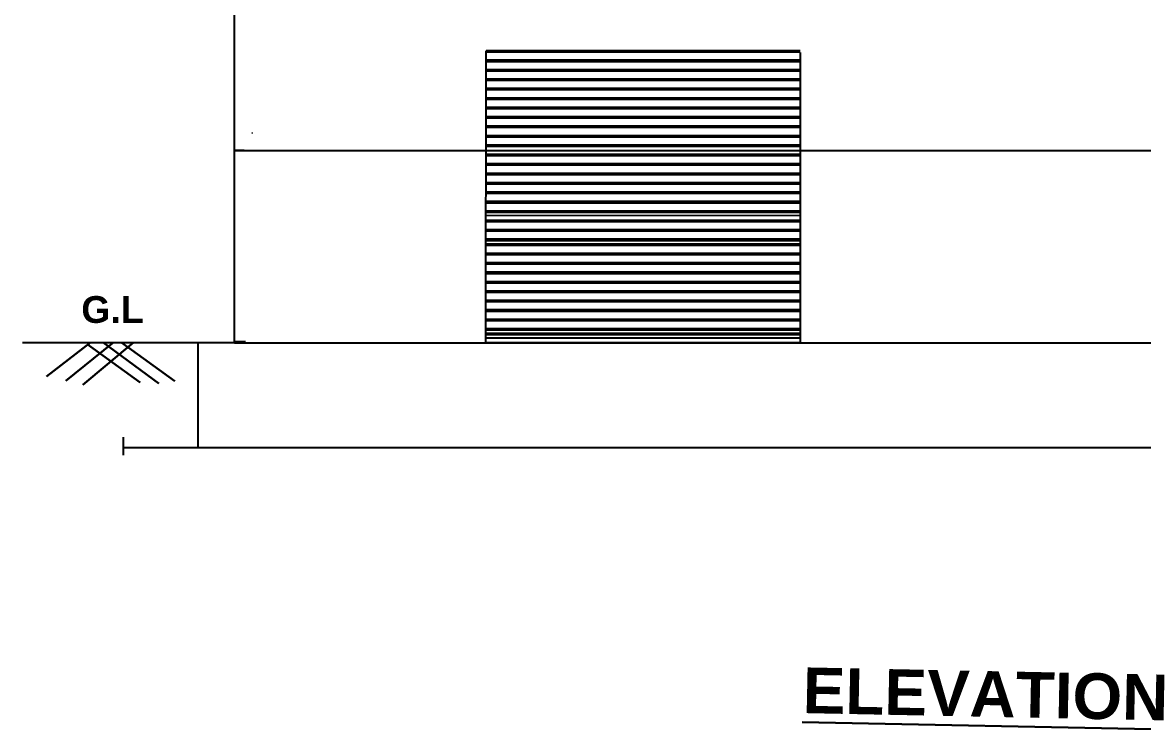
# Model space of a CAD drawing. Header units: metres. Extents: x 2267060 to 2267206, y 3909 to 3962.
# Drawn here: x 2267125.5 to 2267133.16, y 3943.53 to 3948.36 of the extents above; entities that cross this region are included whole.
import ezdxf

# ---------------------------------------------------------------- set-up
doc = ezdxf.new("R2010")
doc.units = ezdxf.units.M
doc.header["$LTSCALE"] = 3.5
doc.header["$MEASUREMENT"] = 0
doc.layers.get('0').update_dxf_attribs({"linetype": 'CONTINUOUS'})
doc.styles.add('RomanS', font='arialbd.ttf', dxfattribs={"height": 0.4})

msp = doc.modelspace()

# ---------------------------------------------------------------- linework, layer by layer
at = {"color": 0}
for p, q in [((2267126.95324, 3946.17125), (2267126.95324, 3952.47427)), ((2267128.66751, 3946.17125), (2267128.66882, 3948.16522)), ((2267128.66882, 3948.16522), (2267130.81287, 3948.16382)), ((2267130.81286, 3948.1531), (2267130.81157, 3946.16984)), ((2267127.01089, 3947.48329), (2267126.95324, 3947.48329)), ((2267126.95324, 3947.48329), (2267139.16915, 3947.48329)), ((2267126.95324, 3946.17125), (2267125.50485, 3946.17125)), ((2267126.70194, 3946.17125), (2267126.70194, 3945.45559)), ((2267126.95324, 3946.17125), (2267139.15324, 3946.17125)), ((2267127.0268, 3946.17125), (2267139.15324, 3946.17125)), ((2267127.0268, 3946.17125), (2267139.15324, 3946.17125)), ((2267130.81157, 3946.16984), (2267128.66751, 3946.17125)), ((2267126.19242, 3945.45559), (2267139.98762, 3945.45559))]:
    msp.add_line(p, q, dxfattribs=at)
for p, q in [((2267130.81286, 3948.1531), (2267128.66881, 3948.1545)), ((2267130.81286, 3948.1531), (2267128.66881, 3948.1545)), ((2267130.81287, 3948.16382), (2267128.66882, 3948.16522)), ((2267130.81287, 3948.16382), (2267128.66882, 3948.16522)), ((2267130.81279, 3948.03517), (2267128.66873, 3948.03657)), ((2267130.81279, 3948.03517), (2267128.66873, 3948.03657)), ((2267130.81283, 3948.09949), (2267128.66877, 3948.1009)), ((2267130.81283, 3948.09949), (2267128.66877, 3948.1009)), ((2267130.81282, 3948.08877), (2267128.66877, 3948.09018)), ((2267130.81282, 3948.08877), (2267128.66877, 3948.09018)), ((2267130.81274, 3947.96013), (2267128.66868, 3947.96153)), ((2267130.81274, 3947.96013), (2267128.66868, 3947.96153)), ((2267130.81274, 3947.97085), (2267128.66869, 3947.97225)), ((2267130.81274, 3947.97085), (2267128.66869, 3947.97225)), ((2267130.81278, 3948.02445), (2267128.66872, 3948.02585)), ((2267130.81278, 3948.02445), (2267128.66872, 3948.02585)), ((2267130.8127, 3947.89581), (2267128.66864, 3947.89721)), ((2267130.8127, 3947.89581), (2267128.66864, 3947.89721)), ((2267130.8127, 3947.90653), (2267128.66865, 3947.90793)), ((2267130.8127, 3947.90653), (2267128.66865, 3947.90793)), ((2267130.81265, 3947.83149), (2267128.6686, 3947.83289)), ((2267130.81265, 3947.83149), (2267128.6686, 3947.83289)), ((2267130.81266, 3947.84221), (2267128.66861, 3947.84361)), ((2267130.81266, 3947.84221), (2267128.66861, 3947.84361)), ((2267130.81262, 3947.77789), (2267128.66856, 3947.77929)), ((2267130.81262, 3947.77789), (2267128.66856, 3947.77929)), ((2267130.81261, 3947.76717), (2267128.66856, 3947.76857)), ((2267130.81261, 3947.76717), (2267128.66856, 3947.76857)), ((2267130.81257, 3947.70284), (2267128.66851, 3947.70425)), ((2267130.81257, 3947.70284), (2267128.66851, 3947.70425)), ((2267130.81258, 3947.71356), (2267128.66852, 3947.71497)), ((2267130.81258, 3947.71356), (2267128.66852, 3947.71497)), ((2267127.07078, 3947.60456), (2267127.07475, 3947.60456)), ((2267127.07078, 3947.60456), (2267127.07475, 3947.60456)), ((2267130.81248, 3947.5742), (2267128.66843, 3947.5756)), ((2267130.81248, 3947.5742), (2267128.66843, 3947.5756)), ((2267130.81249, 3947.58492), (2267128.66844, 3947.58632)), ((2267130.81249, 3947.58492), (2267128.66844, 3947.58632)), ((2267130.81253, 3947.63852), (2267128.66847, 3947.63992)), ((2267130.81253, 3947.63852), (2267128.66847, 3947.63992)), ((2267130.81253, 3947.64924), (2267128.66848, 3947.65064)), ((2267130.81253, 3947.64924), (2267128.66848, 3947.65064)), ((2267130.81245, 3947.5206), (2267128.66839, 3947.522)), ((2267130.81245, 3947.5206), (2267128.66839, 3947.522)), ((2267130.81244, 3947.50988), (2267128.66839, 3947.51128)), ((2267130.81244, 3947.50988), (2267128.66839, 3947.51128)), ((2267127.01884, 3947.48329), (2267127.01089, 3947.48329)), ((2267127.01089, 3947.48329), (2267128.07245, 3947.48329)), ((2267127.01884, 3947.48329), (2267127.01089, 3947.48329)), ((2267127.01089, 3947.48329), (2267128.07245, 3947.48329)), ((2267128.07245, 3947.48329), (2267128.61715, 3947.48329)), ((2267130.81241, 3947.45628), (2267128.66835, 3947.45768)), ((2267130.81241, 3947.45628), (2267128.66835, 3947.45768)), ((2267130.8124, 3947.44556), (2267128.66835, 3947.44696)), ((2267130.8124, 3947.44556), (2267128.66835, 3947.44696)), ((2267130.81236, 3947.38124), (2267128.6683, 3947.38264)), ((2267130.81236, 3947.38124), (2267128.6683, 3947.38264)), ((2267130.81237, 3947.39196), (2267128.66831, 3947.39336)), ((2267130.81237, 3947.39196), (2267128.66831, 3947.39336)), ((2267130.81232, 3947.31691), (2267128.66826, 3947.31832)), ((2267130.81232, 3947.31691), (2267128.66826, 3947.31832)), ((2267130.81232, 3947.32763), (2267128.66827, 3947.32904)), ((2267130.81232, 3947.32763), (2267128.66827, 3947.32904)), ((2267130.81224, 3947.19899), (2267128.66818, 3947.20039)), ((2267130.81224, 3947.19899), (2267128.66818, 3947.20039)), ((2267130.81227, 3947.25259), (2267128.66822, 3947.25399)), ((2267130.81227, 3947.25259), (2267128.66822, 3947.25399)), ((2267130.81228, 3947.26331), (2267128.66823, 3947.26471)), ((2267130.81228, 3947.26331), (2267128.66823, 3947.26471)), ((2267130.8122, 3947.13467), (2267128.66814, 3947.13607)), ((2267130.8122, 3947.13467), (2267128.66814, 3947.13607)), ((2267130.81219, 3947.12395), (2267128.66814, 3947.12535)), ((2267130.81219, 3947.12395), (2267128.66814, 3947.12535)), ((2267130.81223, 3947.18827), (2267128.66818, 3947.18967)), ((2267130.81223, 3947.18827), (2267128.66818, 3947.18967)), ((2267130.81213, 3947.03819), (2267128.66808, 3947.03959)), ((2267130.81215, 3947.05963), (2267128.66809, 3947.06103)), ((2267130.81215, 3947.05963), (2267128.66809, 3947.06103)), ((2267130.81216, 3947.07035), (2267128.6681, 3947.07175)), ((2267130.81216, 3947.07035), (2267128.6681, 3947.07175)), ((2267130.81211, 3946.99531), (2267128.66805, 3946.99671)), ((2267130.81211, 3946.99531), (2267128.66805, 3946.99671)), ((2267130.81211, 3947.00603), (2267128.66806, 3947.00743)), ((2267130.81211, 3947.00603), (2267128.66806, 3947.00743)), ((2267130.81206, 3946.93098), (2267128.66801, 3946.93239)), ((2267130.81206, 3946.93098), (2267128.66801, 3946.93239)), ((2267130.81207, 3946.9417), (2267128.66802, 3946.94311)), ((2267130.81207, 3946.9417), (2267128.66802, 3946.94311)), ((2267130.81201, 3946.84522), (2267128.66795, 3946.84662)), ((2267130.81201, 3946.84522), (2267128.66795, 3946.84662)), ((2267130.812, 3946.8345), (2267128.66795, 3946.8359)), ((2267130.812, 3946.8345), (2267128.66795, 3946.8359)), ((2267130.812, 3946.8345), (2267128.66795, 3946.8359)), ((2267130.812, 3946.8345), (2267128.66795, 3946.8359)), ((2267130.81203, 3946.87738), (2267128.66797, 3946.87878)), ((2267130.81203, 3946.87738), (2267128.66797, 3946.87878)), ((2267130.81202, 3946.86666), (2267128.66797, 3946.86806)), ((2267130.81202, 3946.86666), (2267128.66797, 3946.86806)), ((2267130.81196, 3946.77018), (2267128.6679, 3946.77158)), ((2267130.81196, 3946.77018), (2267128.6679, 3946.77158)), ((2267130.81197, 3946.7809), (2267128.66791, 3946.7823)), ((2267130.81197, 3946.7809), (2267128.66791, 3946.7823)), ((2267130.81192, 3946.70586), (2267128.66786, 3946.70726)), ((2267130.81192, 3946.70586), (2267128.66786, 3946.70726)), ((2267130.81192, 3946.71658), (2267128.66787, 3946.71798)), ((2267130.81192, 3946.71658), (2267128.66787, 3946.71798)), ((2267130.81184, 3946.58794), (2267128.66779, 3946.58934)), ((2267130.81184, 3946.58794), (2267128.66779, 3946.58934)), ((2267130.81188, 3946.64154), (2267128.66782, 3946.64294)), ((2267130.81188, 3946.64154), (2267128.66782, 3946.64294)), ((2267130.81188, 3946.65226), (2267128.66783, 3946.65366)), ((2267130.81188, 3946.65226), (2267128.66783, 3946.65366)), ((2267130.8118, 3946.52361), (2267128.66774, 3946.52502)), ((2267130.8118, 3946.52361), (2267128.66774, 3946.52502)), ((2267130.81179, 3946.51289), (2267128.66774, 3946.5143)), ((2267130.81179, 3946.51289), (2267128.66774, 3946.5143)), ((2267130.81183, 3946.57722), (2267128.66778, 3946.57862)), ((2267130.81183, 3946.57722), (2267128.66778, 3946.57862)), ((2267130.81175, 3946.44857), (2267128.66769, 3946.44997)), ((2267130.81175, 3946.44857), (2267128.66769, 3946.44997)), ((2267130.81176, 3946.45929), (2267128.6677, 3946.46069)), ((2267130.81176, 3946.45929), (2267128.6677, 3946.46069)), ((2267130.81171, 3946.38425), (2267128.66765, 3946.38565)), ((2267130.81171, 3946.38425), (2267128.66765, 3946.38565)), ((2267130.81171, 3946.39497), (2267128.66766, 3946.39637)), ((2267130.81171, 3946.39497), (2267128.66766, 3946.39637)), ((2267130.81166, 3946.31993), (2267128.66761, 3946.32133)), ((2267130.81166, 3946.31993), (2267128.66761, 3946.32133)), ((2267130.81167, 3946.33065), (2267128.66762, 3946.33205)), ((2267130.81167, 3946.33065), (2267128.66762, 3946.33205)), ((2267130.81159, 3946.20201), (2267128.66753, 3946.20341)), ((2267130.81159, 3946.20201), (2267128.66753, 3946.20341)), ((2267130.81161, 3946.23417), (2267128.66755, 3946.23557)), ((2267130.8116, 3946.22345), (2267128.66755, 3946.22485)), ((2267130.81163, 3946.26633), (2267128.66757, 3946.26773)), ((2267130.81163, 3946.26633), (2267128.66757, 3946.26773)), ((2267130.81162, 3946.25561), (2267128.66757, 3946.25701)), ((2267130.81162, 3946.25561), (2267128.66757, 3946.25701)), ((2267130.81157, 3946.16984), (2267128.66751, 3946.17125)), ((2267130.81157, 3946.16984), (2267128.66751, 3946.17125)), ((2267126.19242, 3945.52774), (2267126.19242, 3945.4033)), ((2267126.19242, 3945.52774), (2267126.19242, 3945.4033))]:
    msp.add_line(p, q)
at = {"color": 7, "linetype": 'Continuous', "lineweight": 30}
for p, q in [((2267125.9696, 3946.17218), (2267125.6698, 3945.9402)), ((2267126.11857, 3946.16803), (2267125.80011, 3945.91248)), ((2267126.26181, 3946.17218), (2267125.9177, 3945.8842)), ((2267125.94672, 3946.16136), (2267126.30922, 3945.90007)), ((2267126.05637, 3946.17218), (2267126.43594, 3945.89342)), ((2267126.18307, 3946.17125), (2267126.54557, 3945.90995))]:
    msp.add_line(p, q, dxfattribs=at)
at = {"color": 150}
for p, q in [((2267126.95324, 3946.1792), (2267127.0268, 3946.1792)), ((2267126.95324, 3946.17125), (2267126.95324, 3946.1792)), ((2267126.95324, 3946.1792), (2267127.0268, 3946.1792)), ((2267126.95324, 3946.17125), (2267126.95324, 3946.1792)), ((2267126.95324, 3946.17125), (2267127.0268, 3946.17125)), ((2267126.95324, 3946.17125), (2267127.0268, 3946.17125))]:
    msp.add_line(p, q, dxfattribs=at)

# ---------------------------------------------------------------- texts
at = {"color": 7, "linetype": 'Continuous', "lineweight": 30, "insert": (2267125.90659, 3946.48975), "char_height": 0.183, "width": 0.6605888, "attachment_point": 1, "style": 'RomanS'}
msp.add_mtext('{\\fArial|b1|i0|c0|p34;G.L}', dxfattribs=at)
at = {"color": 7, "linetype": 'Continuous', "lineweight": 30, "insert": (2267130.83407, 3943.95534), "char_height": 0.312074, "width": 7.7519738, "attachment_point": 1, "rotation": 358.841057, "style": 'RomanS'}
msp.add_mtext('{\\LELEVATION}', dxfattribs=at)

doc.saveas('drawing.dxf')
